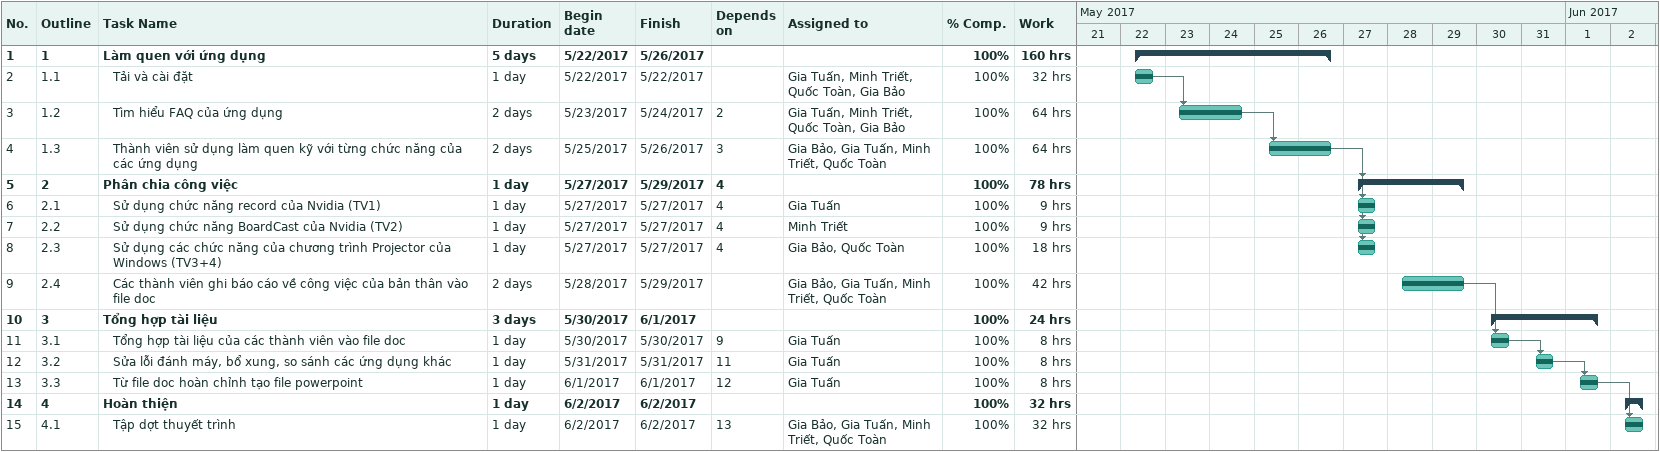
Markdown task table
| ID | WBS | Task | Duration | Start | Finish | Predecessors | Resources | % complete | Work (h) |
|---|---|---|---|---|---|---|---|---|---|
| 1 | 1 | **Làm quen với ứng dụng** | 5d | 2017-05-22 | 2017-05-26 |  |  | 100 | 160 |
| 2 | 1.1 | Tải và cài đặt | 1d | 2017-05-22 | 2017-05-22 |  | Gia Tuấn, Minh Triết, Quốc Toàn, Gia Bảo | 100 | 32 |
| 3 | 1.2 | Tìm hiểu FAQ của ứng dụng | 2d | 2017-05-23 | 2017-05-24 | 2 | Gia Tuấn, Minh Triết, Quốc Toàn, Gia Bảo | 100 | 64 |
| 4 | 1.3 | Thành viên sử dụng làm quen kỹ với từng chức năng của các ứng dụng | 2d | 2017-05-25 | 2017-05-26 | 3 | Gia Bảo, Gia Tuấn, Minh Triết, Quốc Toàn | 100 | 64 |
| 5 | 2 | **Phân chia công việc** | 1d | 2017-05-27 | 2017-05-29 | 4 |  | 100 | 78 |
| 6 | 2.1 | Sử dụng chức năng record của Nvidia (TV1) | 1d | 2017-05-27 | 2017-05-27 | 4 | Gia Tuấn | 100 | 9 |
| 7 | 2.2 | Sử dụng chức năng BoardCast của Nvidia (TV2) | 1d | 2017-05-27 | 2017-05-27 | 4 | Minh Triết | 100 | 9 |
| 8 | 2.3 | Sử dụng các chức năng của chương trình Projector của Windows (TV3+4) | 1d | 2017-05-27 | 2017-05-27 | 4 | Gia Bảo, Quốc Toàn | 100 | 18 |
| 9 | 2.4 | Các thành viên ghi báo cáo về công việc của bản thân vào file doc | 2d | 2017-05-28 | 2017-05-29 |  | Gia Bảo, Gia Tuấn, Minh Triết, Quốc Toàn | 100 | 42 |
| 10 | 3 | **Tổng hợp tài liệu** | 3d | 2017-05-30 | 2017-06-01 |  |  | 100 | 24 |
| 11 | 3.1 | Tổng hợp tài liệu của các thành viên vào file doc | 1d | 2017-05-30 | 2017-05-30 | 9 | Gia Tuấn | 100 | 8 |
| 12 | 3.2 | Sửa lỗi đánh máy, bổ xung, so sánh các ứng dụng khác | 1d | 2017-05-31 | 2017-05-31 | 11 | Gia Tuấn | 100 | 8 |
| 13 | 3.3 | Từ file doc hoàn chỉnh tạo file powerpoint | 1d | 2017-06-01 | 2017-06-01 | 12 | Gia Tuấn | 100 | 8 |
| 14 | 4 | **Hoàn thiện** | 1d | 2017-06-02 | 2017-06-02 |  |  | 100 | 32 |
| 15 | 4.1 | Tập dợt thuyết trình | 1d | 2017-06-02 | 2017-06-02 | 13 | Gia Bảo, Gia Tuấn, Minh Triết, Quốc Toàn | 100 | 32 |
